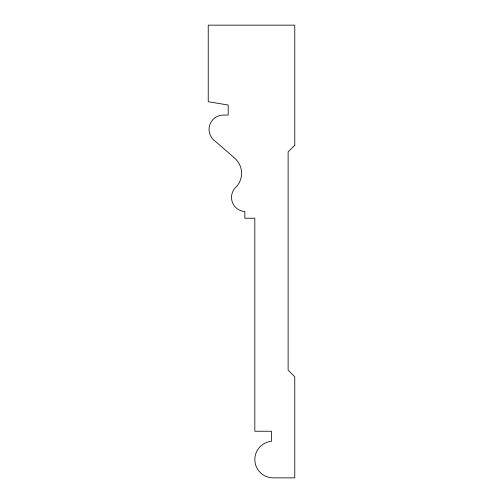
<?xml version="1.0" encoding="UTF-8"?>
<svg xmlns="http://www.w3.org/2000/svg" width="503" height="503" viewBox="0 0 503 503"><rect width="100%" height="100%" fill="white"/><g stroke="black" fill="none" stroke-linecap="round" stroke-linejoin="round"><path stroke-width="0.75" d="M294.771 145.235L288.118 151.887L288.118 370.151L294.771 376.81L294.771 477.85L273.135 477.85A18.309 18.309 0 0 1 254.845 460.377A18.309 18.309 0 0 1 271.469 441.313L271.469 431.247L254.826 431.247L254.826 218.214L244.842 218.214L244.842 211.556A14.172 14.172 0 0 1 234.857 188.254A20.038 20.038 0 0 0 234.857 158.294L213.253 139.538A14.31 14.31 0 0 1 223.187 115.086L228.199 115.024L228.199 105.039L208.229 101.707L208.229 25.15L294.771 25.15L294.771 145.235"/></g></svg>
